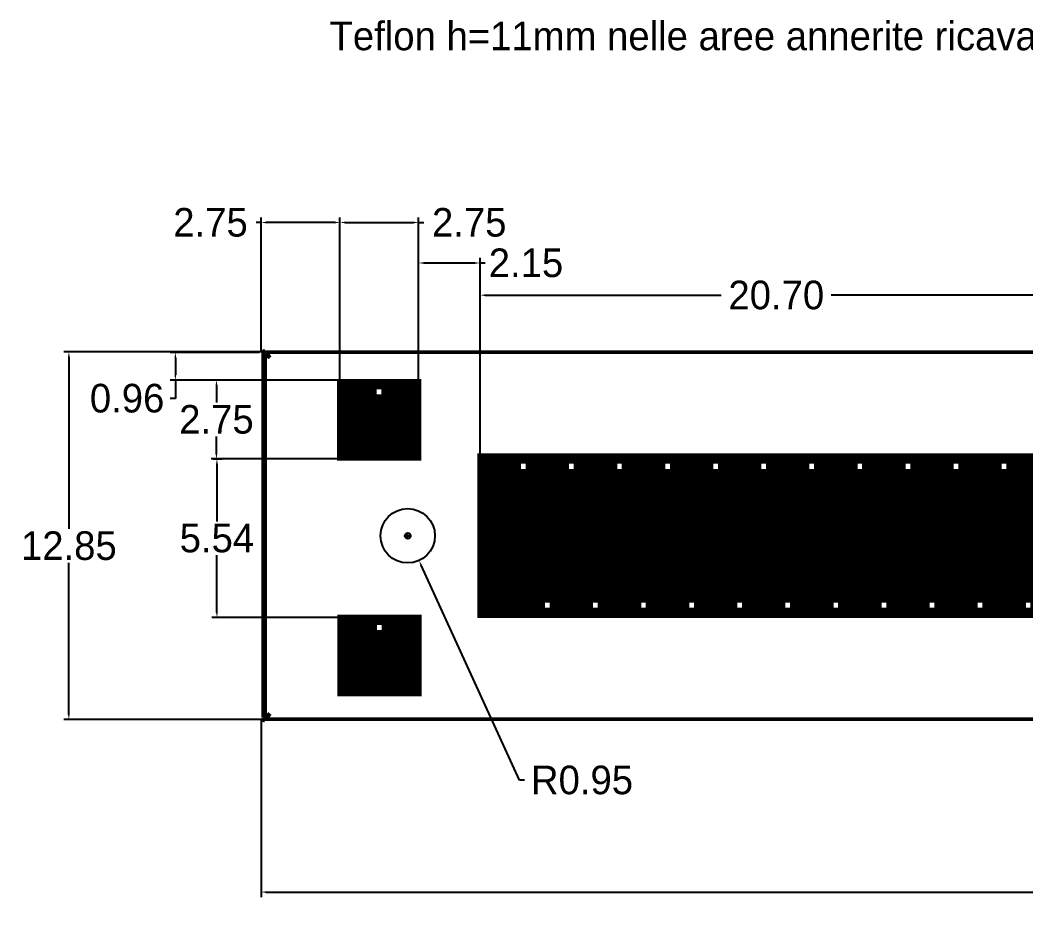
# Model space of a CAD drawing. Extents: x -2 to 75.3, y 1.9 to 33.
# Drawn here: x -2.04 to 33.1, y 1.89 to 33.02 of the extents above; entities that cross this region are included whole.
import ezdxf

# ---------------------------------------------------------------- set-up
doc = ezdxf.new("R2010")
doc.units = 0
doc.header["$MEASUREMENT"] = 0
doc.layers.get('0').update_dxf_attribs({"linetype": 'CONTINUOUS'})
doc.layers.get('Defpoints').update_dxf_attribs({"linetype": 'CONTINUOUS'})
doc.layers.add('TOPLAYER', color=7, linetype='CONTINUOUS')
doc.dimstyles.new('Annotative', dxfattribs={"dimtxt": 1, "dimasz": 0.18, "dimexe": 0.18, "dimexo": 0.0625, "dimgap": 0.09, "dimtad": 0, "dimtih": 1, "dimtoh": 1, "dimzin": 0, "dimdsep": 46, "dimtxsty": 'Standard', "dimcen": 0.09, "dimadec": 0, "dimazin": 0, "dimtfac": 1, "dimtofl": 0, "dimtmove": 0, "dimatfit": 3, "dimfxl": 1, "dimtolj": 1, "dimtzin": 0, "dimarcsym": 0})

# ---------------------------------------------------------------- blocks, each defined once
blk = doc.blocks.new('ROUND_1')
blk.add_circle((0, 0), 0.1)
blk = doc.blocks.new('ROUND_3')
blk.add_circle((0, 0), 0.95)
blk = doc.blocks.new('*D4')
at = {"color": 0, "linetype": 'Continuous', "lineweight": -2}
for p, q in [((11.411, 15.001), (11.591, 15.001)), ((11.501, 14.911), (11.501, 15.091)), ((15.405, 6.462), (11.971, 13.973)), ((15.585, 6.462), (15.405, 6.462))]:
    blk.add_line(p, q, dxfattribs=at)
at = {"color": 0, "linetype": 'Continuous'}
blk.add_solid([(11.998, 13.986), (11.944, 13.961), (11.896, 14.137)], dxfattribs=at)
at = {"layer": 'Defpoints', "color": 0, "linetype": 'Continuous'}
for p in [(11.501, 15.001), (11.896, 14.137)]:
    blk.add_point(p, dxfattribs=at)
at = {"color": 0, "linetype": 'Continuous', "insert": (17.591, 6.462), "char_height": 1, "attachment_point": 5}
blk.add_mtext('\\A1;R0.95', dxfattribs=at)
blk = doc.blocks.new('*D5')
at = {"color": 0, "linetype": 'Continuous', "lineweight": -2}
for p, q in [((6.38, 8.587), (6.38, 2.369)), ((70.13, 8.562), (70.13, 2.369)), ((6.56, 2.549), (36.165, 2.549)), ((69.95, 2.549), (40.345, 2.549))]:
    blk.add_line(p, q, dxfattribs=at)
at = {"color": 0, "linetype": 'Continuous'}
for points in [[(6.56, 2.579), (6.56, 2.519), (6.38, 2.549)], [(69.95, 2.579), (69.95, 2.519), (70.13, 2.549)]]:
    blk.add_solid(points, dxfattribs=at)
at = {"layer": 'Defpoints', "color": 0, "linetype": 'Continuous'}
for p in [(6.38, 8.65), (70.13, 8.625), (70.13, 2.549)]:
    blk.add_point(p, dxfattribs=at)
at = {"color": 0, "linetype": 'Continuous', "insert": (38.255, 2.549), "char_height": 1, "attachment_point": 5}
blk.add_mtext('\\A1;63.75', dxfattribs=at)
blk = doc.blocks.new('*D6')
at = {"color": 0, "linetype": 'Continuous', "lineweight": -2}
for p, q in [((6.442, 21.43), (-0.52, 21.43)), ((-0.34, 21.25), (-0.34, 15.241)), ((-0.34, 8.76), (-0.34, 14.061)), ((6.457, 8.58), (-0.52, 8.58))]:
    blk.add_line(p, q, dxfattribs=at)
at = {"color": 0, "linetype": 'Continuous'}
for points in [[(-0.37, 21.25), (-0.31, 21.25), (-0.34, 21.43)], [(-0.37, 8.76), (-0.31, 8.76), (-0.34, 8.58)]]:
    blk.add_solid(points, dxfattribs=at)
at = {"layer": 'Defpoints', "color": 0, "linetype": 'Continuous'}
for p in [(6.505, 21.43), (-0.34, 8.58), (6.52, 8.58)]:
    blk.add_point(p, dxfattribs=at)
at = {"color": 0, "linetype": 'Continuous', "insert": (-0.34, 14.651), "char_height": 1, "attachment_point": 5}
blk.add_mtext('\\A1;12.85', dxfattribs=at)
blk = doc.blocks.new('*D7')
at = {"color": 0, "linetype": 'Continuous', "lineweight": -2}
for p, q in [((6.38, 21.468), (6.38, 26.131)), ((9.13, 20.442), (9.13, 26.131)), ((6.38, 25.951), (6.2, 25.951)), ((8.95, 25.951), (6.56, 25.951))]:
    blk.add_line(p, q, dxfattribs=at)
at = {"color": 0, "linetype": 'Continuous'}
for points in [[(6.56, 25.981), (6.56, 25.921), (6.38, 25.951)], [(8.95, 25.981), (8.95, 25.921), (9.13, 25.951)]]:
    blk.add_solid(points, dxfattribs=at)
at = {"layer": 'Defpoints', "color": 0, "linetype": 'Continuous'}
for p in [(6.38, 25.951), (6.38, 21.405), (9.13, 20.38)]:
    blk.add_point(p, dxfattribs=at)
at = {"color": 0, "linetype": 'Continuous', "insert": (4.61, 25.951), "char_height": 1, "attachment_point": 5}
blk.add_mtext('\\A1;2.75', dxfattribs=at)
blk = doc.blocks.new('*D8')
at = {"color": 0, "linetype": 'Continuous', "lineweight": -2}
for p, q in [((9.13, 20.505), (9.13, 26.131)), ((11.88, 20.442), (11.88, 26.131)), ((9.31, 25.951), (11.7, 25.951)), ((11.88, 25.951), (12.06, 25.951))]:
    blk.add_line(p, q, dxfattribs=at)
at = {"color": 0, "linetype": 'Continuous'}
for points in [[(9.31, 25.981), (9.31, 25.921), (9.13, 25.951)], [(11.7, 25.981), (11.7, 25.921), (11.88, 25.951)]]:
    blk.add_solid(points, dxfattribs=at)
at = {"layer": 'Defpoints', "color": 0, "linetype": 'Continuous'}
for p in [(11.88, 25.951), (9.13, 20.442), (11.88, 20.38)]:
    blk.add_point(p, dxfattribs=at)
at = {"color": 0, "linetype": 'Continuous', "insert": (13.65, 25.951), "char_height": 1, "attachment_point": 5}
blk.add_mtext('\\A1;2.75', dxfattribs=at)
blk = doc.blocks.new('*D9')
at = {"color": 0, "linetype": 'Continuous', "lineweight": -2}
for p, q in [((6.317, 21.405), (3.201, 21.405)), ((3.381, 21.225), (3.381, 20.622)), ((9.068, 20.442), (3.201, 20.442)), ((3.381, 20.442), (3.381, 19.805)), ((3.381, 19.805), (3.201, 19.805))]:
    blk.add_line(p, q, dxfattribs=at)
at = {"color": 0, "linetype": 'Continuous'}
for points in [[(3.351, 21.225), (3.411, 21.225), (3.381, 21.405)], [(3.351, 20.622), (3.411, 20.622), (3.381, 20.442)]]:
    blk.add_solid(points, dxfattribs=at)
at = {"layer": 'Defpoints', "color": 0, "linetype": 'Continuous'}
for p in [(6.38, 21.405), (3.381, 20.442), (9.13, 20.442)]:
    blk.add_point(p, dxfattribs=at)
at = {"color": 0, "linetype": 'Continuous', "insert": (1.695, 19.805), "char_height": 1, "attachment_point": 5}
blk.add_mtext('\\A1;0.96', dxfattribs=at)
blk = doc.blocks.new('*D10')
at = {"color": 0, "linetype": 'Continuous', "lineweight": -2}
for p, q in [((9.005, 20.442), (4.637, 20.442)), ((4.817, 20.262), (4.817, 19.656)), ((4.817, 17.869), (4.817, 18.476)), ((9.07, 17.689), (4.637, 17.689))]:
    blk.add_line(p, q, dxfattribs=at)
at = {"color": 0, "linetype": 'Continuous'}
for points in [[(4.787, 20.262), (4.847, 20.262), (4.817, 20.442)], [(4.787, 17.869), (4.847, 17.869), (4.817, 17.689)]]:
    blk.add_solid(points, dxfattribs=at)
at = {"layer": 'Defpoints', "color": 0, "linetype": 'Continuous'}
for p in [(9.068, 20.442), (4.817, 17.689), (9.133, 17.689)]:
    blk.add_point(p, dxfattribs=at)
at = {"color": 0, "linetype": 'Continuous', "insert": (4.817, 19.066), "char_height": 1, "attachment_point": 5}
blk.add_mtext('\\A1;2.75', dxfattribs=at)
blk = doc.blocks.new('*D11')
at = {"color": 0, "linetype": 'Continuous', "lineweight": -2}
for p, q in [((4.7, 17.689), (5.013, 17.689)), ((4.833, 17.509), (4.833, 15.507)), ((4.833, 12.325), (4.833, 14.327)), ((9.075, 12.145), (4.653, 12.145))]:
    blk.add_line(p, q, dxfattribs=at)
at = {"color": 0, "linetype": 'Continuous'}
for points in [[(4.803, 17.509), (4.863, 17.509), (4.833, 17.689)], [(4.803, 12.325), (4.863, 12.325), (4.833, 12.145)]]:
    blk.add_solid(points, dxfattribs=at)
at = {"layer": 'Defpoints', "color": 0, "linetype": 'Continuous'}
for p in [(4.637, 17.689), (4.833, 12.145), (9.138, 12.145)]:
    blk.add_point(p, dxfattribs=at)
at = {"color": 0, "linetype": 'Continuous', "insert": (4.833, 14.917), "char_height": 1, "attachment_point": 5}
blk.add_mtext('\\A1;5.54', dxfattribs=at)
blk = doc.blocks.new('*D12')
at = {"color": 0, "linetype": 'Continuous', "lineweight": -2}
for p, q in [((11.88, 20.505), (11.88, 24.716)), ((14.03, 17.843), (14.03, 24.716)), ((12.06, 24.536), (13.85, 24.536)), ((14.03, 24.536), (14.21, 24.536))]:
    blk.add_line(p, q, dxfattribs=at)
at = {"color": 0, "linetype": 'Continuous'}
for points in [[(12.06, 24.566), (12.06, 24.506), (11.88, 24.536)], [(13.85, 24.566), (13.85, 24.506), (14.03, 24.536)]]:
    blk.add_solid(points, dxfattribs=at)
at = {"layer": 'Defpoints', "color": 0, "linetype": 'Continuous'}
for p in [(14.03, 24.536), (11.88, 20.442), (14.03, 17.78)]:
    blk.add_point(p, dxfattribs=at)
at = {"color": 0, "linetype": 'Continuous', "insert": (15.633, 24.536), "char_height": 1, "attachment_point": 5}
blk.add_mtext('\\A1;2.15', dxfattribs=at)
blk = doc.blocks.new('*D13')
at = {"color": 0, "linetype": 'Continuous', "lineweight": -2}
for p, q in [((14.03, 17.905), (14.03, 23.591)), ((34.73, 20.843), (34.73, 23.591)), ((14.21, 23.411), (22.457, 23.411)), ((34.55, 23.411), (26.303, 23.411))]:
    blk.add_line(p, q, dxfattribs=at)
at = {"color": 0, "linetype": 'Continuous'}
for points in [[(14.21, 23.441), (14.21, 23.381), (14.03, 23.411)], [(34.55, 23.441), (34.55, 23.381), (34.73, 23.411)]]:
    blk.add_solid(points, dxfattribs=at)
at = {"layer": 'Defpoints', "color": 0, "linetype": 'Continuous'}
for p in [(34.73, 23.411), (34.73, 20.78), (14.03, 17.843)]:
    blk.add_point(p, dxfattribs=at)
at = {"color": 0, "linetype": 'Continuous', "insert": (24.38, 23.411), "char_height": 1, "attachment_point": 5}
blk.add_mtext('\\A1;20.70', dxfattribs=at)

msp = doc.modelspace()

# ---------------------------------------------------------------- linework, layer by layer
at = {"layer": 'TOPLAYER', "const_width": 0.2}
for points in [[(6.48, 21.405, 0.0249213), (6.479504, 21.41495)], [(6.505, 21.43, 0.4142136), (6.48, 21.405)], [(6.505, 21.43, 0.4142136), (6.48, 21.405)], [(6.505, 21.43, 0.236068), (6.485, 21.42)], [(6.685, 21.345, 0.0965439), (6.568882, 21.230764)], [(9.335, 20.295, 0.0965439), (9.218882, 20.180764)], [(9.335, 20.295, 0.0965439), (9.218882, 20.180764)], [(9.335, 20.295, 0.0965439), (9.218882, 20.180764)], [(9.335, 20.295, 0.0965439), (9.218882, 20.180764)], [(9.335, 20.295, 0.0965439), (9.218882, 20.180764)], [(9.335, 20.295, 0.0965439), (9.218882, 20.180764)], [(9.335, 20.295, 0.0965439), (9.218882, 20.180764)], [(9.335, 20.295, 0.0965439), (9.218882, 20.180764)], [(9.335, 20.295, 0.0965439), (9.218882, 20.180764)], [(11.795, 20.175, 0.1006644), (11.675, 20.295)], [(11.795, 20.175, 0.1006644), (11.675, 20.295)], [(11.795, 20.175, 0.1006644), (11.675, 20.295)], [(11.795, 20.175, 0.1006644), (11.675, 20.295)], [(11.795, 20.175, 0.1006644), (11.675, 20.295)], [(11.795, 20.175, 0.1006644), (11.675, 20.295)], [(11.795, 20.175, 0.1006644), (11.675, 20.295)], [(11.795, 20.175, 0.1006644), (11.675, 20.295)], [(11.795, 20.175, 0.1006644), (11.675, 20.295)], [(9.215, 17.935, 0.1006644), (9.335, 17.815)], [(9.215, 17.935, 0.1006644), (9.335, 17.815)], [(9.215, 17.935, 0.1006644), (9.335, 17.815)], [(9.215, 17.935, 0.1006644), (9.335, 17.815)], [(9.215, 17.935, 0.1006644), (9.335, 17.815)], [(9.215, 17.935, 0.1006644), (9.335, 17.815)], [(9.215, 17.935, 0.1006644), (9.335, 17.815)], [(9.215, 17.935, 0.1006644), (9.335, 17.815)], [(9.215, 17.935, 0.1006644), (9.335, 17.815)], [(11.68, 17.815, 0.0916627), (11.794994, 17.925002)], [(11.68, 17.815, 0.0916627), (11.794994, 17.925002)], [(11.68, 17.815, 0.0916627), (11.794994, 17.925002)], [(11.68, 17.815, 0.0916627), (11.794994, 17.925002)], [(11.68, 17.815, 0.0916627), (11.794994, 17.925002)], [(11.68, 17.815, 0.0916627), (11.794994, 17.925002)], [(11.68, 17.815, 0.0916627), (11.794994, 17.925002)], [(11.68, 17.815, 0.0916627), (11.794994, 17.925002)], [(11.68, 17.815, 0.0916627), (11.794994, 17.925002)], [(14.235, 17.695, 0.0965439), (14.118882, 17.580764)], [(14.115, 12.435, 0.1006644), (14.235, 12.315)], [(9.3426, 12.06, 0.0965439), (9.226482, 11.945764)], [(9.3426, 12.06, 0.0965439), (9.226482, 11.945764)], [(9.3426, 12.06, 0.0965439), (9.226482, 11.945764)], [(9.3426, 12.06, 0.0965439), (9.226482, 11.945764)], [(9.3426, 12.06, 0.0965439), (9.226482, 11.945764)], [(9.3426, 12.06, 0.0965439), (9.226482, 11.945764)], [(9.3426, 12.06, 0.0965439), (9.226482, 11.945764)], [(9.3426, 12.06, 0.0965439), (9.226482, 11.945764)], [(9.3426, 12.06, 0.0965439), (9.226482, 11.945764)], [(11.8026, 11.94, 0.1006644), (11.6826, 12.06)], [(11.8026, 11.94, 0.1006644), (11.6826, 12.06)], [(11.8026, 11.94, 0.1006644), (11.6826, 12.06)], [(11.8026, 11.94, 0.1006644), (11.6826, 12.06)], [(11.8026, 11.94, 0.1006644), (11.6826, 12.06)], [(11.8026, 11.94, 0.1006644), (11.6826, 12.06)], [(11.8026, 11.94, 0.1006644), (11.6826, 12.06)], [(11.8026, 11.94, 0.1006644), (11.6826, 12.06)], [(11.8026, 11.94, 0.1006644), (11.6826, 12.06)], [(9.2226, 9.7, 0.1006644), (9.3426, 9.58)], [(9.2226, 9.7, 0.1006644), (9.3426, 9.58)], [(9.2226, 9.7, 0.1006644), (9.3426, 9.58)], [(9.2226, 9.7, 0.1006644), (9.3426, 9.58)], [(9.2226, 9.7, 0.1006644), (9.3426, 9.58)], [(9.2226, 9.7, 0.1006644), (9.3426, 9.58)], [(9.2226, 9.7, 0.1006644), (9.3426, 9.58)], [(9.2226, 9.7, 0.1006644), (9.3426, 9.58)], [(9.2226, 9.7, 0.1006644), (9.3426, 9.58)], [(11.6876, 9.58, 0.0916627), (11.802594, 9.690002)], [(11.6876, 9.58, 0.0916627), (11.802594, 9.690002)], [(11.6876, 9.58, 0.0916627), (11.802594, 9.690002)], [(11.6876, 9.58, 0.0916627), (11.802594, 9.690002)], [(11.6876, 9.58, 0.0916627), (11.802594, 9.690002)], [(11.6876, 9.58, 0.0916627), (11.802594, 9.690002)], [(11.6876, 9.58, 0.0916627), (11.802594, 9.690002)], [(11.6876, 9.58, 0.0916627), (11.802594, 9.690002)], [(11.6876, 9.58, 0.0916627), (11.802594, 9.690002)], [(6.565, 8.785, 0.1006644), (6.685, 8.665)], [(6.48, 8.655, 0.036876), (6.47818, 8.669636)], [(6.48, 8.61, 0.0965276), (6.48, 8.6)], [(6.48, 8.61, 0.473828), (6.505, 8.58)], [(6.48, 8.61, 0.473828), (6.505, 8.58)], [(6.48, 8.61, 0.0372397), (6.481118, 8.625)], [(6.48, 8.61, 0.0372397), (6.481118, 8.625)], [(6.48, 8.61, 0.0372397), (6.481118, 8.625)], [(6.485, 8.625, 0.0613202), (6.481866, 8.650466)], [(6.485, 8.625, 0.0613202), (6.481866, 8.650466)], [(6.485, 8.625, 0.0613202), (6.481866, 8.650466)]]:
    msp.add_lwpolyline(points, format="xyb", dxfattribs=at)
at = {"layer": 'TOPLAYER'}
for points, const_width in [([(6.485, 21.42), (6.48, 21.415)], 0.2), ([(6.48, 21.405), (6.48, 8.67)], 0.2), ([(6.48, 21.405), (6.48, 8.65)], 0.2), ([(6.48, 21.405), (6.48, 8.65)], 0.1), ([(6.5049, 8.605), (70.0049, 8.605), (70.0049, 21.4051), (6.5049, 21.4051), (6.5049, 8.605)], 0.1), ([(6.5049, 8.605), (70.0049, 8.605), (70.0049, 21.4051), (6.5049, 21.4051), (6.5049, 8.605)], 0.1), ([(70.005, 21.43), (6.505, 21.43)], 0.1), ([(70.005, 21.43), (6.505, 21.43)], 0.1), ([(70.005, 21.43), (6.505, 21.43)], 0.1), ([(6.685, 21.345), (6.565, 21.345), (6.57, 21.23)], 0.2), ([(11.88, 20.38), (9.13, 20.38), (9.13, 17.73), (11.88, 17.73), (11.88, 20.38)], 0.2), ([(11.88, 20.38), (9.13, 20.38), (9.13, 17.73), (11.88, 17.73), (11.88, 20.38)], 0.2), ([(11.88, 20.38), (9.13, 20.38), (9.13, 17.73), (11.88, 17.73), (11.88, 20.38)], 0.2), ([(9.57, 19.94), (11.44, 19.94), (11.44, 18.17), (9.57, 18.17), (9.57, 19.94)], 1), ([(9.57, 19.94), (11.44, 19.94), (11.44, 18.17), (9.57, 18.17), (9.57, 19.94)], 1), ([(9.57, 19.94), (11.44, 19.94), (11.44, 18.17), (9.57, 18.17), (9.57, 19.94)], 1), ([(9.57, 19.94), (11.44, 19.94), (11.44, 18.17), (9.57, 18.17), (9.57, 19.94)], 1), ([(9.57, 19.94), (11.44, 19.94), (11.44, 18.17), (9.57, 18.17), (9.57, 19.94)], 1), ([(9.57, 19.94), (11.44, 19.94), (11.44, 18.17), (9.57, 18.17), (9.57, 19.94)], 1), ([(9.57, 19.94), (11.44, 19.94), (11.44, 18.17), (9.57, 18.17), (9.57, 19.94)], 1), ([(9.57, 19.94), (11.44, 19.94), (11.44, 18.17), (9.57, 18.17), (9.57, 19.94)], 1), ([(9.57, 19.94), (11.44, 19.94), (11.44, 18.17), (9.57, 18.17), (9.57, 19.94)], 1), ([(9.335, 20.295), (9.215, 20.295), (9.22, 20.18)], 0.2), ([(9.335, 20.295), (9.215, 20.295), (9.22, 20.18)], 0.2), ([(9.335, 20.295), (9.215, 20.295), (9.22, 20.18)], 0.2), ([(9.335, 20.295), (9.215, 20.295), (9.22, 20.18)], 0.2), ([(9.335, 20.295), (9.215, 20.295), (9.22, 20.18)], 0.2), ([(9.335, 20.295), (9.215, 20.295), (9.22, 20.18)], 0.2), ([(9.335, 20.295), (9.215, 20.295), (9.22, 20.18)], 0.2), ([(9.335, 20.295), (9.215, 20.295), (9.22, 20.18)], 0.2), ([(9.335, 20.295), (9.215, 20.295), (9.22, 20.18)], 0.2), ([(10.92, 18.17), (10.92, 19.94), (10.92, 19.62), (10.08, 19.62), (10.08, 19.94), (10.08, 18.17)], 1), ([(10.92, 18.17), (10.92, 19.94), (10.92, 19.62), (10.08, 19.62), (10.08, 19.94), (10.08, 18.17)], 1), ([(10.92, 18.17), (10.92, 19.94), (10.92, 19.62), (10.08, 19.62), (10.08, 19.94), (10.08, 18.17)], 1), ([(10.92, 18.17), (10.92, 19.94), (10.92, 19.62), (10.08, 19.62), (10.08, 19.94), (10.08, 18.17)], 1), ([(10.92, 18.17), (10.92, 19.94), (10.92, 19.62), (10.08, 19.62), (10.08, 19.94), (10.08, 18.17)], 1), ([(10.92, 18.17), (10.92, 19.94), (10.92, 19.62), (10.08, 19.62), (10.08, 19.94), (10.08, 18.17)], 1), ([(10.92, 18.17), (10.92, 19.94), (10.92, 19.62), (10.08, 19.62), (10.08, 19.94), (10.08, 18.17)], 1), ([(10.92, 18.17), (10.92, 19.94), (10.92, 19.62), (10.08, 19.62), (10.08, 19.94), (10.08, 18.17)], 1), ([(10.92, 18.17), (10.92, 19.94), (10.92, 19.62), (10.08, 19.62), (10.08, 19.94), (10.08, 18.17)], 1), ([(11.795, 20.295), (11.675, 20.295)], 0.2), ([(11.795, 20.295), (11.675, 20.295)], 0.2), ([(11.795, 20.295), (11.675, 20.295)], 0.2), ([(11.795, 20.295), (11.675, 20.295)], 0.2), ([(11.795, 20.295), (11.675, 20.295)], 0.2), ([(11.795, 20.295), (11.675, 20.295)], 0.2), ([(11.795, 20.295), (11.675, 20.295)], 0.2), ([(11.795, 20.295), (11.675, 20.295)], 0.2), ([(11.795, 20.295), (11.675, 20.295)], 0.2), ([(11.795, 20.175), (11.795, 20.295)], 0.2), ([(11.795, 20.175), (11.795, 20.295)], 0.2), ([(11.795, 20.175), (11.795, 20.295)], 0.2), ([(11.795, 20.175), (11.795, 20.295)], 0.2), ([(11.795, 20.175), (11.795, 20.295)], 0.2), ([(11.795, 20.175), (11.795, 20.295)], 0.2), ([(11.795, 20.175), (11.795, 20.295)], 0.2), ([(11.795, 20.175), (11.795, 20.295)], 0.2), ([(11.795, 20.175), (11.795, 20.295)], 0.2), ([(9.215, 17.935), (9.215, 17.815), (9.335, 17.815)], 0.2), ([(9.215, 17.935), (9.215, 17.815), (9.335, 17.815)], 0.2), ([(9.215, 17.935), (9.215, 17.815), (9.335, 17.815)], 0.2), ([(9.215, 17.935), (9.215, 17.815), (9.335, 17.815)], 0.2), ([(9.215, 17.935), (9.215, 17.815), (9.335, 17.815)], 0.2), ([(9.215, 17.935), (9.215, 17.815), (9.335, 17.815)], 0.2), ([(9.215, 17.935), (9.215, 17.815), (9.335, 17.815)], 0.2), ([(9.215, 17.935), (9.215, 17.815), (9.335, 17.815)], 0.2), ([(9.215, 17.935), (9.215, 17.815), (9.335, 17.815)], 0.2), ([(11.68, 17.815), (11.795, 17.815), (11.795, 17.925)], 0.2), ([(11.68, 17.815), (11.795, 17.815), (11.795, 17.925)], 0.2), ([(11.68, 17.815), (11.795, 17.815), (11.795, 17.925)], 0.2), ([(11.68, 17.815), (11.795, 17.815), (11.795, 17.925)], 0.2), ([(11.68, 17.815), (11.795, 17.815), (11.795, 17.925)], 0.2), ([(11.68, 17.815), (11.795, 17.815), (11.795, 17.925)], 0.2), ([(11.68, 17.815), (11.795, 17.815), (11.795, 17.925)], 0.2), ([(11.68, 17.815), (11.795, 17.815), (11.795, 17.925)], 0.2), ([(11.68, 17.815), (11.795, 17.815), (11.795, 17.925)], 0.2), ([(34.505, 17.78), (14.03, 17.78), (14.03, 12.23), (34.405, 12.23)], 0.2), ([(34.405, 12.67), (14.47, 12.67), (14.47, 17.34), (34.505, 17.34), (34.585, 17.345)], 1), ([(14.235, 17.695), (14.115, 17.695), (14.12, 17.58)], 0.2), ([(34.44, 17.02), (33.6, 17.02), (33.6, 17.34), (33.6, 12.67), (33.6, 12.99), (32.76, 12.99), (32.76, 12.67), (32.76, 17.34), (32.76, 17.02), (31.92, 17.02), (31.92, 17.34), (31.92, 12.67), (31.92, 12.99), (31.08, 12.99), (31.08, 12.67), (31.08, 17.34), (31.08, 17.02), (30.24, 17.02), (30.24, 17.34), (30.24, 12.67), (30.24, 12.99), (29.4, 12.99), (29.4, 12.67), (29.4, 17.34), (29.4, 17.02), (28.56, 17.02), (28.56, 17.34), (28.56, 12.67), (28.56, 12.99), (27.72, 12.99), (27.72, 12.67), (27.72, 17.34), (27.72, 17.02), (26.88, 17.02), (26.88, 17.34), (26.88, 12.67), (26.88, 12.99), (26.04, 12.99), (26.04, 12.67), (26.04, 17.34), (26.04, 17.02), (25.2, 17.02), (25.2, 17.34), (25.2, 12.67), (25.2, 12.99), (24.36, 12.99), (24.36, 12.67), (24.36, 17.34), (24.36, 17.02), (23.52, 17.02), (23.52, 17.34), (23.52, 12.67), (23.52, 12.99), (22.68, 12.99), (22.68, 12.67), (22.68, 17.34), (22.68, 17.02), (21.84, 17.02), (21.84, 17.34), (21.84, 12.67), (21.84, 12.99), (21, 12.99), (21, 12.67), (21, 17.34), (21, 17.02), (20.16, 17.02), (20.16, 17.34), (20.16, 12.67), (20.16, 12.99), (19.32, 12.99), (19.32, 12.67), (19.32, 17.34), (19.32, 17.02), (18.48, 17.02), (18.48, 17.34), (18.48, 12.67), (18.48, 12.99), (17.64, 12.99), (17.64, 12.67), (17.64, 17.34), (17.64, 17.02), (16.8, 17.02), (16.8, 17.34), (16.8, 12.67), (16.8, 12.99), (15.96, 12.99), (15.96, 12.67), (15.96, 17.34), (15.96, 17.02), (15.12, 17.02), (15.12, 17.34), (15.12, 12.67)], 1), ([(14.115, 12.435), (14.115, 12.315), (14.235, 12.315)], 0.2), ([(11.8876, 12.145), (9.1376, 12.145), (9.1376, 9.495), (11.8876, 9.495), (11.8876, 12.145)], 0.2), ([(11.8876, 12.145), (9.1376, 12.145), (9.1376, 9.495), (11.8876, 9.495), (11.8876, 12.145)], 0.2), ([(11.8876, 12.145), (9.1376, 12.145), (9.1376, 9.495), (11.8876, 9.495), (11.8876, 12.145)], 0.2), ([(9.5776, 11.705), (11.4476, 11.705), (11.4476, 9.935), (9.5776, 9.935), (9.5776, 11.705)], 1), ([(9.5776, 11.705), (11.4476, 11.705), (11.4476, 9.935), (9.5776, 9.935), (9.5776, 11.705)], 1), ([(9.5776, 11.705), (11.4476, 11.705), (11.4476, 9.935), (9.5776, 9.935), (9.5776, 11.705)], 1), ([(9.5776, 11.705), (11.4476, 11.705), (11.4476, 9.935), (9.5776, 9.935), (9.5776, 11.705)], 1), ([(9.5776, 11.705), (11.4476, 11.705), (11.4476, 9.935), (9.5776, 9.935), (9.5776, 11.705)], 1), ([(9.5776, 11.705), (11.4476, 11.705), (11.4476, 9.935), (9.5776, 9.935), (9.5776, 11.705)], 1), ([(9.5776, 11.705), (11.4476, 11.705), (11.4476, 9.935), (9.5776, 9.935), (9.5776, 11.705)], 1), ([(9.5776, 11.705), (11.4476, 11.705), (11.4476, 9.935), (9.5776, 9.935), (9.5776, 11.705)], 1), ([(9.5776, 11.705), (11.4476, 11.705), (11.4476, 9.935), (9.5776, 9.935), (9.5776, 11.705)], 1), ([(9.3426, 12.06), (9.2226, 12.06), (9.2276, 11.945)], 0.2), ([(9.3426, 12.06), (9.2226, 12.06), (9.2276, 11.945)], 0.2), ([(9.3426, 12.06), (9.2226, 12.06), (9.2276, 11.945)], 0.2), ([(9.3426, 12.06), (9.2226, 12.06), (9.2276, 11.945)], 0.2), ([(9.3426, 12.06), (9.2226, 12.06), (9.2276, 11.945)], 0.2), ([(9.3426, 12.06), (9.2226, 12.06), (9.2276, 11.945)], 0.2), ([(9.3426, 12.06), (9.2226, 12.06), (9.2276, 11.945)], 0.2), ([(9.3426, 12.06), (9.2226, 12.06), (9.2276, 11.945)], 0.2), ([(9.3426, 12.06), (9.2226, 12.06), (9.2276, 11.945)], 0.2), ([(10.9276, 9.935), (10.9276, 11.705), (10.9276, 11.385), (10.0876, 11.385), (10.0876, 11.705), (10.0876, 9.935)], 1), ([(10.9276, 9.935), (10.9276, 11.705), (10.9276, 11.385), (10.0876, 11.385), (10.0876, 11.705), (10.0876, 9.935)], 1), ([(10.9276, 9.935), (10.9276, 11.705), (10.9276, 11.385), (10.0876, 11.385), (10.0876, 11.705), (10.0876, 9.935)], 1), ([(10.9276, 9.935), (10.9276, 11.705), (10.9276, 11.385), (10.0876, 11.385), (10.0876, 11.705), (10.0876, 9.935)], 1), ([(10.9276, 9.935), (10.9276, 11.705), (10.9276, 11.385), (10.0876, 11.385), (10.0876, 11.705), (10.0876, 9.935)], 1), ([(10.9276, 9.935), (10.9276, 11.705), (10.9276, 11.385), (10.0876, 11.385), (10.0876, 11.705), (10.0876, 9.935)], 1), ([(10.9276, 9.935), (10.9276, 11.705), (10.9276, 11.385), (10.0876, 11.385), (10.0876, 11.705), (10.0876, 9.935)], 1), ([(10.9276, 9.935), (10.9276, 11.705), (10.9276, 11.385), (10.0876, 11.385), (10.0876, 11.705), (10.0876, 9.935)], 1), ([(10.9276, 9.935), (10.9276, 11.705), (10.9276, 11.385), (10.0876, 11.385), (10.0876, 11.705), (10.0876, 9.935)], 1), ([(11.8026, 12.06), (11.6826, 12.06)], 0.2), ([(11.8026, 12.06), (11.6826, 12.06)], 0.2), ([(11.8026, 12.06), (11.6826, 12.06)], 0.2), ([(11.8026, 12.06), (11.6826, 12.06)], 0.2), ([(11.8026, 12.06), (11.6826, 12.06)], 0.2), ([(11.8026, 12.06), (11.6826, 12.06)], 0.2), ([(11.8026, 12.06), (11.6826, 12.06)], 0.2), ([(11.8026, 12.06), (11.6826, 12.06)], 0.2), ([(11.8026, 12.06), (11.6826, 12.06)], 0.2), ([(11.8026, 11.94), (11.8026, 12.06)], 0.2), ([(11.8026, 11.94), (11.8026, 12.06)], 0.2), ([(11.8026, 11.94), (11.8026, 12.06)], 0.2), ([(11.8026, 11.94), (11.8026, 12.06)], 0.2), ([(11.8026, 11.94), (11.8026, 12.06)], 0.2), ([(11.8026, 11.94), (11.8026, 12.06)], 0.2), ([(11.8026, 11.94), (11.8026, 12.06)], 0.2), ([(11.8026, 11.94), (11.8026, 12.06)], 0.2), ([(11.8026, 11.94), (11.8026, 12.06)], 0.2), ([(9.2226, 9.7), (9.2226, 9.58), (9.3426, 9.58)], 0.2), ([(9.2226, 9.7), (9.2226, 9.58), (9.3426, 9.58)], 0.2), ([(9.2226, 9.7), (9.2226, 9.58), (9.3426, 9.58)], 0.2), ([(9.2226, 9.7), (9.2226, 9.58), (9.3426, 9.58)], 0.2), ([(9.2226, 9.7), (9.2226, 9.58), (9.3426, 9.58)], 0.2), ([(9.2226, 9.7), (9.2226, 9.58), (9.3426, 9.58)], 0.2), ([(9.2226, 9.7), (9.2226, 9.58), (9.3426, 9.58)], 0.2), ([(9.2226, 9.7), (9.2226, 9.58), (9.3426, 9.58)], 0.2), ([(9.2226, 9.7), (9.2226, 9.58), (9.3426, 9.58)], 0.2), ([(11.6876, 9.58), (11.8026, 9.58), (11.8026, 9.69)], 0.2), ([(11.6876, 9.58), (11.8026, 9.58), (11.8026, 9.69)], 0.2), ([(11.6876, 9.58), (11.8026, 9.58), (11.8026, 9.69)], 0.2), ([(11.6876, 9.58), (11.8026, 9.58), (11.8026, 9.69)], 0.2), ([(11.6876, 9.58), (11.8026, 9.58), (11.8026, 9.69)], 0.2), ([(11.6876, 9.58), (11.8026, 9.58), (11.8026, 9.69)], 0.2), ([(11.6876, 9.58), (11.8026, 9.58), (11.8026, 9.69)], 0.2), ([(11.6876, 9.58), (11.8026, 9.58), (11.8026, 9.69)], 0.2), ([(11.6876, 9.58), (11.8026, 9.58), (11.8026, 9.69)], 0.2), ([(6.565, 8.785), (6.565, 8.665), (6.685, 8.665)], 0.2), ([(6.48, 8.655), (6.48, 8.65)], 0.2), ([(6.48, 8.6), (6.48, 8.595), (6.49, 8.585), (6.52, 8.58), (69.99, 8.58), (70.02, 8.585)], 0.1), ([(6.505, 8.58), (70.005, 8.58)], 0.1), ([(6.505, 8.58), (70.005, 8.58)], 0.1)]:
    msp.add_lwpolyline(points, dxfattribs=dict(at, const_width=const_width))

# ---------------------------------------------------------------- block references
for name in ['ROUND_3', 'ROUND_1']:
    msp.add_blockref(name, (11.5011, 15.0012), dxfattribs=at)

# ---------------------------------------------------------------- texts
at = {"linetype": 'Continuous', "insert": (8.767298, 32.971204), "char_height": 1, "attachment_point": 1}
msp.add_mtext_dynamic_manual_height_columns('Teflon h=11mm nelle aree annerite ricavare un bassofondo 2mm', width=61.31193555, gutter_width=12.5, heights=[0], dxfattribs=at)

# ---------------------------------------------------------------- dimensions: what is measured, and where the dimension line sits
at = {"linetype": 'Continuous'}
for base, p1, p2, picture, middle in [((6.38, 25.95064), (9.13, 20.38), (6.38, 21.405002), '*D7', (4.61, 25.95064)), ((11.88, 25.95064), (9.13, 20.4425), (11.88, 20.38), '*D8', (13.65, 25.95064)), ((14.03, 24.536474), (11.88, 20.4425), (14.03, 17.78), '*D12', (15.633333, 24.536474)), ((34.73, 23.410797), (14.03, 17.8425), (34.73, 20.78), '*D13', (24.38, 23.410797)), ((70.130001, 2.548642), (6.380001, 8.649996), (70.130001, 8.624982), '*D5', (38.255001, 2.548642))]:
    dim = msp.add_linear_dim(base=base, p1=p1, p2=p2, dimstyle='Annotative', dxfattribs=at)
    dim.commit()
    dim.dimension.update_dxf_attribs({"geometry": picture, "text_midpoint": middle})
for base, p1, p2, picture, middle in [((-0.339594, 8.58), (6.505, 21.43), (6.52, 8.58), '*D6', (-0.339594, 14.651494)), ((3.381382, 20.4425), (6.38, 21.405002), (9.13, 20.4425), '*D9', (1.694715, 19.804661))]:
    dim = msp.add_linear_dim(base=base, p1=p1, p2=p2, angle=90, dimstyle='Annotative', dxfattribs=at)
    dim.commit()
    dim.dimension.update_dxf_attribs({"geometry": picture, "text_midpoint": middle, "dimtype": 160})
for base, p1, p2, picture, middle in [((4.817144, 17.688521), (9.0675, 20.4425), (9.132748, 17.688521), '*D10', (4.817144, 19.065511)), ((4.832838, 12.145), (4.637144, 17.688521), (9.1376, 12.145), '*D11', (4.832838, 14.916761))]:
    dim = msp.add_linear_dim(base=base, p1=p1, p2=p2, angle=90, dimstyle='Annotative', dxfattribs=at)
    dim.commit()
    dim.dimension.update_dxf_attribs({"geometry": picture, "text_midpoint": middle})
dim = msp.add_radius_dim(center=(11.5011, 15.0012), mpoint=(11.896056, 14.137192), dimstyle='Annotative', dxfattribs=at)
dim.commit()
dim.dimension.update_dxf_attribs({"geometry": '*D4', "text_midpoint": (17.591403, 6.46157), "dimtype": 164})

doc.saveas('drawing.dxf')
